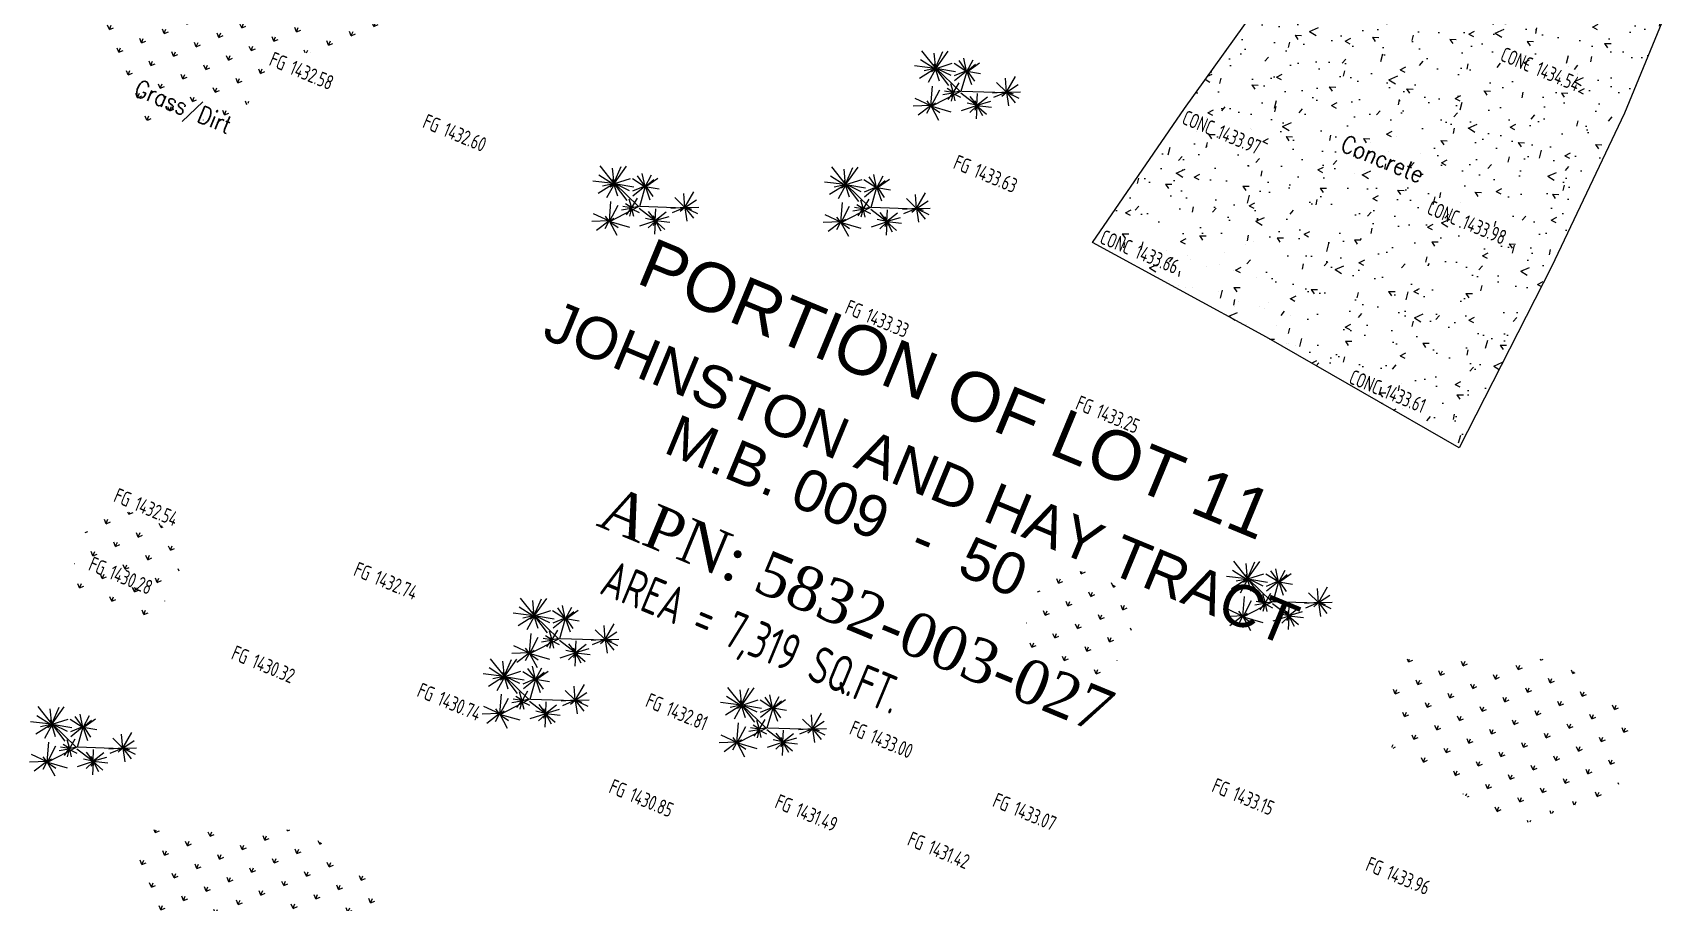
# Model space of a CAD drawing. Header units: feet. Extents: x 6515718 to 6516924, y 1895174 to 1896105.
# Drawn here: x 6516527 to 6516593.2, y 1895602.4 to 1895637.8 of the extents above; entities that cross this region are included whole.
import ezdxf
from ezdxf.enums import TextEntityAlignment as Align

# ---------------------------------------------------------------- set-up
doc = ezdxf.new("R2010")
doc.units = ezdxf.units.FT
doc.header["$LTSCALE"] = 4
doc.header["$MEASUREMENT"] = 0
for name, color, linetype in [('hc4096_101$0$hc text 2', 2, 'Continuous'), ('hc4096_101$0$hc text 3', 3, 'Continuous'), ('sw4096_101$0$sw conc', 2, 'Continuous'), ('sw4096_101$0$sw conc hatch', 8, 'Continuous'), ('sw4096_101$0$sw fs hatch 10', 10, 'Continuous'), ('sw4096_101$0$sw misc text', 2, 'Continuous'), ('sw4096_101$0$sw pts label 7', 1, 'Continuous'), ('sw4096_101$0$SW_PLANTS', 8, 'Continuous')]:
    doc.layers.add(name, color=color, linetype=linetype)
doc.styles.add('hc4096_101$0$ARCHTIXT', font='architxt.shx', dxfattribs={"width": 0.8})
doc.styles.add('hc4096_101$0$arial', font='arial.ttf')
doc.styles.add('hc4096_101$0$Times', font='times.ttf')
doc.styles.add('sw4096_101$0$ARCHTIXT', font='architxt.shx', dxfattribs={"width": 0.8})
doc.styles.add('sw4096_101$0$sw71 101$0$SIMPLEX', font='simplex.shx', dxfattribs={"width": 0.85, "oblique": 5})
pattern_1 = [(67.5, (0, 0), (-0.382683432264, 0.92387953227), [0.1875, -1.226713563]), (22.5, (0, 0), (-0.38268343237, 0.92387953251), [0.1875, -0.8125]), (112.5, (0, 0), (-0.92387953251, -0.38268343237), [0.1875, -0.8125])]

# ---------------------------------------------------------------- blocks, each defined once
blk = doc.blocks.new('sw4096_101$0$A$C11D42A98')
at = {"layer": 'sw4096_101$0$SW_PLANTS', "linetype": 'Continuous'}
for p, q in [((0.191, 0.46), (0.217, 0.615)), ((0.194, 0.454), (0.262, 0.63)), ((0.469, 0.494), (0.416, 0.602)), ((0.472, 0.492), (0.501, 0.61)), ((0.477, 0.495), (0.563, 0.595)), ((0.188, 0.449), (0, 0.425)), ((0.189, 0.454), (0.031, 0.574)), ((0.179, 0.445), (0.04, 0.491)), ((0.192, 0.453), (0.073, 0.327)), ((0.186, 0.447), (0.096, 0.403)), ((0.192, 0.45), (0.144, 0.581)), ((0.194, 0.45), (0.158, 0.309)), ((0.192, 0.446), (0.164, 0.41)), ((0.191, 0.461), (0.167, 0.484)), ((0.194, 0.448), (0.342, 0.33)), ((0.195, 0.451), (0.324, 0.532)), ((0.453, 0.305), (0.197, 0.452)), ((0.208, 0.451), (0.34, 0.424)), ((0.211, 0.453), (0.373, 0.466)), ((0.462, 0.493), (0.342, 0.533)), ((0.466, 0.497), (0.371, 0.425)), ((0.473, 0.493), (0.379, 0.572)), ((0.467, 0.492), (0.385, 0.383)), ((0.467, 0.307), (0.472, 0.487)), ((0.471, 0.495), (0.597, 0.505)), ((0.473, 0.493), (0.541, 0.388)), ((0.475, 0.499), (0.53, 0.576)), ((0.481, 0.493), (0.559, 0.425)), ((0.865, 0.4), (0.756, 0.463)), ((0.865, 0.4), (0.825, 0.52)), ((0.865, 0.4), (0.95, 0.492)), ((0.867, 0.405), (0.91, 0.557)), ((0.193, 0.441), (0.249, 0.35)), ((0.461, 0.304), (0.236, 0.105)), ((0.406, 0.277), (0.336, 0.299)), ((0.397, 0.286), (0.359, 0.348)), ((0.455, 0.304), (0.397, 0.273)), ((0.4, 0.275), (0.429, 0.376)), ((0.471, 0.31), (0.86, 0.395)), ((0.635, 0.22), (0.614, 0.322)), ((0.635, 0.221), (0.71, 0.318)), ((0.865, 0.4), (0.745, 0.36)), ((0.865, 0.4), (0.765, 0.323)), ((0.863, 0.394), (0.834, 0.352)), ((0.865, 0.4), (0.986, 0.434)), ((0.865, 0.4), (0.914, 0.284)), ((0.865, 0.4), (0.988, 0.375)), ((0.865, 0.4), (0.965, 0.324)), ((0.88, 0.404), (0.928, 0.399)), ((0.234, 0.111), (0.204, 0.288)), ((0.237, 0.108), (0.275, 0.27)), ((0.24, 0.114), (0.266, 0.148)), ((0.396, 0.271), (0.314, 0.235)), ((0.397, 0.277), (0.319, 0.27)), ((0.395, 0.275), (0.368, 0.205)), ((0.391, 0.282), (0.381, 0.29)), ((0.399, 0.275), (0.399, 0.198)), ((0.401, 0.271), (0.433, 0.208)), ((0.401, 0.269), (0.475, 0.253)), ((0.403, 0.282), (0.415, 0.291)), ((0.466, 0.291), (0.635, 0.219)), ((0.638, 0.216), (0.509, 0.135)), ((0.632, 0.218), (0.545, 0.215)), ((0.631, 0.224), (0.557, 0.282)), ((0.635, 0.209), (0.59, 0.139)), ((0.635, 0.224), (0.609, 0.255)), ((0.636, 0.217), (0.629, 0.169)), ((0.632, 0.217), (0.739, 0.162)), ((0.635, 0.218), (0.706, 0.14)), ((0.637, 0.218), (0.767, 0.236)), ((0.638, 0.222), (0.747, 0.286)), ((0.638, 0.22), (0.658, 0.21)), ((0.638, 0.206), (0.659, 0.097)), ((0.64, 0.222), (0.665, 0.239)), ((0.234, 0.111), (0.079, 0.141)), ((0.229, 0.114), (0.08, 0.069)), ((0.229, 0.111), (0.142, 0)), ((0.225, 0.116), (0.188, 0.147)), ((0.23, 0.109), (0.212, 0.033)), ((0.229, 0.109), (0.423, 0.103)), ((0.235, 0.109), (0.332, 0.004)), ((0.24, 0.105), (0.325, 0.074))]:
    blk.add_line(p, q, dxfattribs=at)
blk = doc.blocks.new('sw4096_101$0$A$C619F1EA3')
at = {"layer": 'sw4096_101$0$SW_PLANTS', "xscale": 3, "yscale": 3, "zscale": 3, "rotation": 90}
blk.add_blockref('sw4096_101$0$A$C11D42A98', (1.889, 0), dxfattribs=at)
blk = doc.blocks.new('sw4096_101$0$A$C0BCC5504')
at = {"layer": 'sw4096_101$0$SW_PLANTS'}
blk.add_blockref('sw4096_101$0$A$C619F1EA3', (-2.124, 1.36), dxfattribs=at)

msp = doc.modelspace()

# ---------------------------------------------------------------- hatches: boundary and pattern name
at = {"layer": 'sw4096_101$0$sw conc hatch'}
h = msp.add_hatch(dxfattribs=at)
h.set_pattern_fill('AR-CONC', color=256, scale=0.35, angle=-22.5, style=0)
h.set_pattern_definition([(27.5, (0, 0), (2.23526729925, -1.163606506), [0.2625, -2.8875]), (332.5, (0, 0), (0.558816826, 2.618114637), [0.21, -2.31]), (77.9514, (0.1863, -0.097), (2.7940852362, 1.4545059409), [0.223090665, -2.453997392]), (23.6842, (0.268, 0.6467), (3.229312718, -1.9646728403), [0.39375, -4.33125]), (74.1356, (0.537, 0.483), (4.3270307984, 1.8980067082), [0.334636008, -3.6809955]), (328.6842, (0.268, 0.6467), (4.3270293173, 1.8980100873), [0.315, -3.465]), (358.5, (0.5243, 0.351), (1.3908812024, -2.101392272), [0.2625, -2.8875]), (303.5, (0.5243, 0.351), (1.7580393716, 2.0189348839), [0.21, -2.31]), (48.9514, (0.6402, 0.176), (3.1489204839, -0.0824598423), [0.223090665, -2.453997392]), (15, (0, 0), (0.48519521415, 1.06015155009), [0, -2.282, 0, -2.345, 0, -2.31875]), (345, (0, 0), (1.37892786128, 0.92300794058), [0, -1.337, 0, -2.2295, 0, -0.88375]), (305, (-0.7211, 0.2987), (1.69594686465, -0.78793045276), [0, -0.875, 0, -2.73, 0, -3.6225]), (295, (-1.0444, 0.4326), (2.01985799307, -0.4574175925), [0, -1.1375, 0, -1.813, 0, -2.5725])])
h.paths.add_polyline_path([(6516600.535, 1895649.831), (6516590.81, 1895654.189), (6516587.153, 1895655.251), (6516585.173, 1895650.794), (6516573.841, 1895634.733), (6516570.089, 1895629.275), (6516577.174, 1895625.426), (6516585.016, 1895620.93), (6516588.771, 1895628.288), (6516591.742, 1895634.543), (6516593.54, 1895638.924), (6516596.817, 1895645.033)])
at = {"layer": 'sw4096_101$0$sw fs hatch 10'}
h = msp.add_hatch(dxfattribs=at)
h.set_pattern_fill('GRASS', color=256, angle=-22.5, style=0)
h.set_pattern_definition(pattern_1)
h.paths.add_polyline_path([(6516534.856, 1895640.189), (6516531.924, 1895640.189), (6516529.02, 1895638.587), (6516530.996, 1895634.261), (6516535.242, 1895634.261), (6516537.174, 1895636.996), (6516540.649, 1895636.996), (6516542.371, 1895640.138), (6516538.476, 1895642.453)])
h = msp.add_hatch(dxfattribs=at)
h.set_pattern_fill('GRASS', color=256, angle=-22.5, style=0)
h.set_pattern_definition([(67.5, (-56.9178, 7.2429), (-0.382683432264, 0.92387953227), [0.1875, -1.226713563]), (22.5, (-56.9178, 7.2429), (-0.38268343237, 0.92387953251), [0.1875, -0.8125]), (112.5, (-56.9178, 7.2429), (-0.92387953251, -0.38268343237), [0.1875, -0.8125])])
edge = h.paths.add_edge_path()
edge.add_arc((6516530.79, 1895616.169), 2.142, 0, 360)
h = msp.add_hatch(dxfattribs=at)
h.set_pattern_fill('GRASS', color=256, angle=-22.5, style=0)
h.set_pattern_definition([(67.5, (-18.1588, 4.8258), (-0.382683432264, 0.92387953227), [0.1875, -1.226713563]), (22.5, (-18.1588, 4.8258), (-0.38268343237, 0.92387953251), [0.1875, -0.8125]), (112.5, (-18.1588, 4.8258), (-0.92387953251, -0.38268343237), [0.1875, -0.8125])])
edge = h.paths.add_edge_path()
edge.add_arc((6516569.549, 1895613.752), 2.142, 0, 360)
h = msp.add_hatch(dxfattribs=at)
h.set_pattern_fill('GRASS', color=256, angle=-22.5, style=0)
h.set_pattern_definition(pattern_1)
h.paths.add_polyline_path([(6516592.34, 1895610.001), (6516588.947, 1895612.323), (6516582.254, 1895612.323), (6516582.254, 1895608.755), (6516587.254, 1895605.468), (6516591.46, 1895607.046)])
h = msp.add_hatch(dxfattribs=at)
h.set_pattern_fill('GRASS', color=256, angle=-22.5, style=0)
h.set_pattern_definition([(67.5, (-51.00156, -6.9427), (-0.382683432264, 0.92387953227), [0.1875, -1.226713563]), (22.5, (-51.0016, -6.9427), (-0.38268343237, 0.92387953251), [0.1875, -0.8125]), (112.5, (-51.0016, -6.9427), (-0.92387953251, -0.38268343237), [0.1875, -0.8125])])
h.paths.add_polyline_path([(6516541.339, 1895603.059), (6516537.945, 1895605.38), (6516531.252, 1895605.38), (6516531.252, 1895601.813), (6516536.252, 1895598.526), (6516540.458, 1895600.103)])

# ---------------------------------------------------------------- linework, layer by layer
at = {"layer": 'sw4096_101$0$sw conc'}
for p, q in [((6516573.841, 1895634.733), (6516579.086, 1895642.058)), ((6516593.54, 1895638.924), (6516591.742, 1895634.543)), ((6516570.089, 1895629.275), (6516573.841, 1895634.733)), ((6516591.742, 1895634.543), (6516588.771, 1895628.288)), ((6516577.174, 1895625.426), (6516570.089, 1895629.275)), ((6516588.771, 1895628.288), (6516585.016, 1895620.93)), ((6516585.016, 1895620.93), (6516577.174, 1895625.426))]:
    msp.add_line(p, q, dxfattribs=at)

# ---------------------------------------------------------------- block references
at = {"layer": 'sw4096_101$0$SW_PLANTS', "xscale": 1.500000000146427, "yscale": 1.49999999991215, "zscale": 1.5, "rotation": 255.7349092863744}
for p in [(6516560.31, 1895634.776), (6516547.223, 1895630.087), (6516556.645, 1895630.046), (6516573.003, 1895614.005), (6516543.975, 1895612.505), (6516542.761, 1895610.033), (6516552.415, 1895608.87), (6516524.343, 1895608.087)]:
    msp.add_blockref('sw4096_101$0$A$C0BCC5504', p, dxfattribs=at)

# ---------------------------------------------------------------- texts
at = {"layer": 'hc4096_101$0$hc text 2', "style": 'hc4096_101$0$Times'}
msp.add_text('APN: 5832-003-027', height=1.8, rotation=337.5, dxfattribs=at).set_placement((6516549.849, 1895617.781))
at = {"layer": 'hc4096_101$0$hc text 2', "style": 'hc4096_101$0$ARCHTIXT', "width": 0.8}
msp.add_text('AREA = 7,319 SQ.FT. ', height=1.5, rotation=337.5, dxfattribs=at).set_placement((6516549.976, 1895615.021))
at = {"layer": 'hc4096_101$0$hc text 3', "style": 'hc4096_101$0$arial'}
for s, height, p in [('PORTION OF LOT 11', 2, (6516551.461, 1895627.661)), ('JOHNSTON AND HAY TRACT', 1.7, (6516547.636, 1895625.412)), ('M.B. 009  -  50', 1.7, (6516552.571, 1895620.758))]:
    msp.add_text(s, height=height, rotation=337.5, dxfattribs=at).set_placement(p)
at = {"layer": 'sw4096_101$0$sw misc text', "style": 'sw4096_101$0$sw71 101$0$SIMPLEX', "width": 0.85}
for s, p in [('Grass/Dirt', (6516533.094, 1895634.813)), ('Concrete', (6516581.899, 1895632.679))]:
    msp.add_text(s, height=0.7, rotation=337.5, dxfattribs=at).set_placement(p, align=Align.MIDDLE_CENTER)
at = {"layer": 'sw4096_101$0$sw pts label 7', "char_height": 0.6, "attachment_point": 4, "rotation": 337.5, "style": 'sw4096_101$0$ARCHTIXT'}
for s, insert in [('FG 1432.58', (6516536.657, 1895636.781)), ('CONC 1434.54', (6516586.759, 1895636.977)), ('FG 1432.60', (6516542.902, 1895634.251)), ('CONC 1433.97', (6516573.805, 1895634.406)), ('FG 1433.63', (6516564.498, 1895632.588)), ('CONC 1433.98', (6516583.775, 1895630.743)), ('CONC 1433.66', (6516570.461, 1895629.543)), ('FG 1433.33', (6516560.089, 1895626.694)), ('CONC 1433.61', (6516580.599, 1895623.848)), ('FG 1433.25', (6516569.474, 1895622.796)), ('FG 1432.54', (6516530.328, 1895619.029)), ('FG 1430.28', (6516529.305, 1895616.241)), ('FG 1432.74', (6516540.094, 1895616.025)), ('FG 1430.32', (6516535.117, 1895612.626)), ('FG 1430.74', (6516542.675, 1895611.106)), ('FG 1432.81', (6516551.971, 1895610.688)), ('FG 1433.00', (6516560.271, 1895609.568)), ('FG 1430.85', (6516550.482, 1895607.188)), ('FG 1433.15', (6516575.02, 1895607.228)), ('FG 1431.49', (6516557.236, 1895606.573)), ('FG 1433.07', (6516566.097, 1895606.628)), ('FG 1431.42', (6516562.627, 1895605.051)), ('FG 1433.96', (6516581.28, 1895604.027))]:
    msp.add_mtext(s, dxfattribs=dict(at, insert=insert))

doc.saveas('drawing.dxf')
